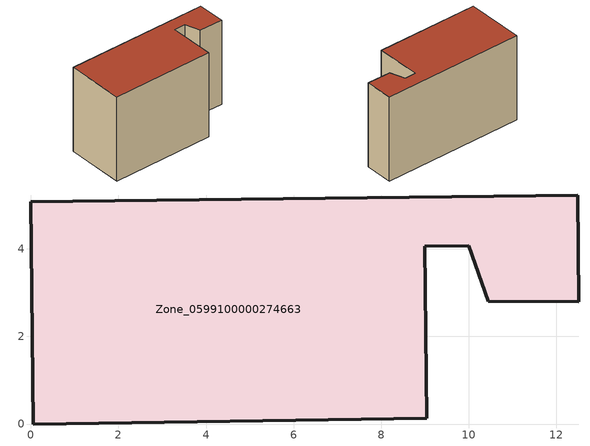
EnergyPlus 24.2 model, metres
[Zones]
Zone_0599100000274663
 floor ground (C_G): 12.49,5.23 12.51,2.79 10.45,2.8 10,4.07 9,4.06 9.04,0.13 0.05,0 0,5.08 z0
 wall outside (C_F): 0.05,0 9.04,0.13 9,4.06 10,4.07 10.45,2.8 12.51,2.79 12.49,5.23 0,5.08 0.05,0 z0:7.65
 roof outside (C_R): 12.51,2.79 12.49,5.23 0,5.08 0.05,0 9.04,0.13 9,4.06 10,4.07 10.45,2.8 z7.65
[BUILDING]
Pand.0599100000274663: North Axis=0; Terrain=City; Loads Convergence Tolerance Value=0.04; Temperature Convergence Tolerance Value=0.4; Solar Distribution=FullExterior; Maximum Number of Warmup Days=25; Minimum Number of Warmup Days=1
[Site:Location]
Rotterdam.The.Hague.AP_ZH_NLD Design_Conditions: Latitude=51.96; Longitude=4.45; Time Zone=1; Elevation=-4.5
[SITE:GROUNDTEMPERATURE:BUILDINGSURFACE]
18, 18, 18, 18, 18, 18, 18, 18, 18, 18, 18, 18
[MATERIAL] Thermal Absorptance=0.9; Solar Absorptance=0.7; Visible Absorptance=0.7
Name | Roughness | Thickness | Conductivity | Density | Specific Heat
G.TI.1975-1991 | MediumSmooth | 0.15 | 0.288461 | 540 | 1210
F.TI.1975-1991 | Rough | 0.3 | 0.230769 | 1920 | 840
R.TI.1975-1991 | MediumRough | 0.2 | 0.153846 | 1500 | 1000
[CONSTRUCTION]
C_G: G.TI.1975-1991
C_F: F.TI.1975-1991
C_R: R.TI.1975-1991
[ZONE]
Zone_0599100000274663: Type=1; Multiplier=1; Ceiling Height=Autocalculate; Volume=Autocalculate; Floor Area=autocalculate; Part of Total Floor Area=Yes
[ZONEINFILTRATION:DESIGNFLOWRATE]
Infil_Zone_0599100000274663: Zone or ZoneList or Space or SpaceList=Zone_0599100000274663; Schedule=AlwaysOn; Design Flow Rate Calculation Method=Flow/Area; Flow Rate per Floor Area=0.003; Constant Term Coefficient=1; Temperature Term Coefficient=0; Velocity Term Coefficient=0; Velocity Squared Term Coefficient=0
[HVACTEMPLATE:ZONE:IDEALLOADSAIRSYSTEM]
Zone_0599100000274663: Maximum Heating Supply Air Temperature=50; Minimum Cooling Supply Air Temperature=13; Maximum Heating Supply Air Humidity Ratio=0.0156; Minimum Cooling Supply Air Humidity Ratio=0.0077; Heating Limit=NoLimit; Cooling Limit=NoLimit; Dehumidification Control Type=ConstantSensibleHeatRatio; Cooling Sensible Heat Ratio=0.7; Dehumidification Setpoint=60; Humidification Control Type=None; Humidification Setpoint=30; Outdoor Air Method=None; Outdoor Air Flow Rate per Person=0.00944; Outdoor Air Flow Rate per Zone Floor Area=0; Outdoor Air Flow Rate per Zone=0; Demand Controlled Ventilation Type=None; Outdoor Air Economizer Type=NoEconomizer; Heat Recovery Type=None; Sensible Heat Recovery Effectiveness=0.7; Latent Heat Recovery Effectiveness=0.65
[ZONECONTROL:THERMOSTAT]
ThermostatControl_Zone_0599100000274663: Zone or ZoneList=Zone_0599100000274663; Control Type Schedule=DualSetpointControlType; Control 1=Thermostat_Zone_0599100000274663; Temperature Difference Between Cutout And Setpoint=0
[THERMOSTATSETPOINT:DUALSETPOINT]
Thermostat_Zone_0599100000274663: Heating Setpoint Temperature Schedule=HeatingSetpoint_Zone_0599100000274663; Cooling Setpoint Temperature Schedule=CoolingSetpoint_Zone_0599100000274663
[SCHEDULE:COMPACT]
HeatingSetpoint_Zone_0599100000274663: Through: 12/31, For: AllDays, Until: 24:00, 21
CoolingSetpoint_Zone_0599100000274663: Through: 12/31, For: AllDays, Until: 24:00, 24
DualSetpointControlType: Through: 12/31, For: AllDays, Until: 24:00, 4
AlwaysOn: Through: 12/31, For: AllDays, Until: 24:00, 1
